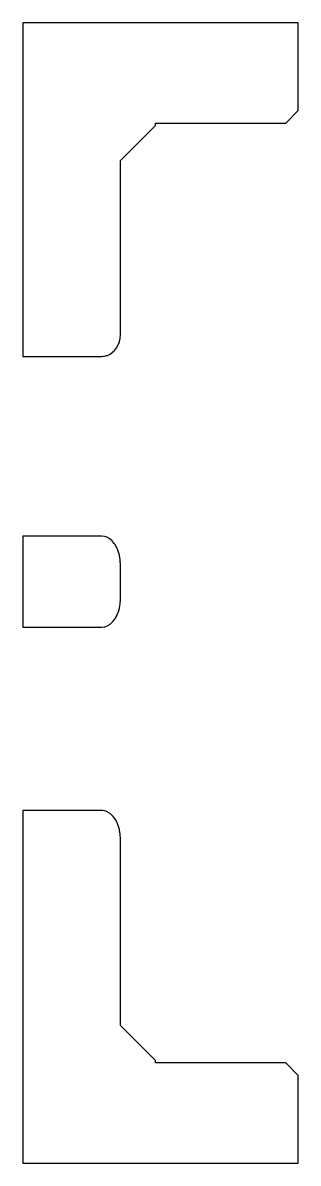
# Model space of a CAD drawing. Header units: metres. Extents: x 0 to 47.5, y 0 to 45.5.
# Drawn here: x 36.5 to 47.5, y 0 to 45.5 of the extents above.
import ezdxf

# ---------------------------------------------------------------- set-up
doc = ezdxf.new("R2010")
doc.units = ezdxf.units.M

msp = doc.modelspace()

# ---------------------------------------------------------------- linework, layer by layer
for p, q in [((47.5, 45.5), (36.5, 45.5)), ((36.5, 45.5), (36.5, 32.186)), ((47.5, 42), (47.5, 45.5)), ((47, 41.5), (47.5, 42)), ((41.8007, 41.4048), (41.8007, 41.5)), ((41.8007, 41.5), (47, 41.5)), ((40.3959, 40), (41.8007, 41.4048)), ((40.3959, 33.0233), (40.3959, 40)), ((40.3229, 32.6769), (40.3592, 32.772)), ((40.3592, 32.772), (40.3676, 32.8101)), ((40.3676, 32.8101), (40.3867, 32.8961)), ((40.3867, 32.8961), (40.3905, 32.9493)), ((40.3905, 32.9493), (40.3959, 33.0233)), ((39.9864, 32.2828), (40.0728, 32.3455)), ((40.0728, 32.3455), (40.0868, 32.3556)), ((40.0868, 32.3556), (40.1735, 32.4433)), ((40.1735, 32.4433), (40.1762, 32.4461)), ((40.1762, 32.4461), (40.1949, 32.472)), ((40.1949, 32.472), (40.2527, 32.5453)), ((40.2527, 32.5453), (40.2576, 32.5541)), ((40.2576, 32.5541), (40.3142, 32.6541)), ((40.3142, 32.6541), (40.3229, 32.6769)), ((36.5, 32.186), (39.6459, 32.186)), ((39.6459, 32.186), (39.726, 32.1935)), ((39.726, 32.1935), (39.7632, 32.197)), ((39.7632, 32.197), (39.845, 32.2202)), ((39.845, 32.2202), (39.8777, 32.2295)), ((39.8777, 32.2295), (39.9619, 32.2708)), ((39.9619, 32.2708), (39.9864, 32.2828)), ((39.6459, 25.0201), (36.5, 25.0201)), ((36.5, 25.0201), (36.5, 21.386)), ((39.7632, 25.0066), (39.6459, 25.0201)), ((39.8515, 24.9756), (39.7632, 25.0066)), ((39.8777, 24.9664), (39.8515, 24.9756)), ((39.9613, 24.9157), (39.8777, 24.9664)), ((39.9864, 24.9005), (39.9613, 24.9157)), ((40.0632, 24.8316), (39.9864, 24.9005)), ((40.0868, 24.8105), (40.0632, 24.8316)), ((40.1549, 24.7253), (40.0868, 24.8105)), ((40.1762, 24.6987), (40.1549, 24.7253)), ((40.2341, 24.5995), (40.1762, 24.6987)), ((40.2527, 24.5677), (40.2341, 24.5995)), ((40.2989, 24.4573), (40.2527, 24.5677)), ((40.3142, 24.4209), (40.2989, 24.4573)), ((40.3478, 24.3022), (40.3142, 24.4209)), ((40.3592, 24.2618), (40.3478, 24.3022)), ((40.3795, 24.1379), (40.3592, 24.2618)), ((40.3867, 24.0944), (40.3795, 24.1379)), ((40.3935, 23.9684), (40.3867, 24.0944)), ((40.3959, 23.9227), (40.3935, 23.9684)), ((40.3959, 22.4833), (40.3959, 23.9227)), ((40.3623, 22.1633), (40.3867, 22.3117)), ((40.3867, 22.3117), (40.3876, 22.3292)), ((40.3876, 22.3292), (40.3959, 22.4833)), ((40.2527, 21.8383), (40.2611, 21.8583)), ((40.2611, 21.8583), (40.3142, 21.9851)), ((40.3142, 21.9851), (40.3198, 22.0051)), ((40.3198, 22.0051), (40.3592, 22.1442)), ((40.3592, 22.1442), (40.3623, 22.1633)), ((36.5, 21.386), (39.6459, 21.386)), ((39.6459, 21.386), (39.7632, 21.3995)), ((39.7632, 21.3995), (39.7826, 21.4063)), ((39.7826, 21.4063), (39.8777, 21.4397)), ((39.8777, 21.4397), (39.8957, 21.4506)), ((39.8957, 21.4506), (39.9864, 21.5056)), ((39.9864, 21.5056), (40.0026, 21.5201)), ((40.0026, 21.5201), (40.0868, 21.5955)), ((40.0868, 21.5955), (40.1006, 21.6128)), ((40.1006, 21.6128), (40.1762, 21.7074)), ((40.1762, 21.7074), (40.1874, 21.7265)), ((40.1874, 21.7265), (40.2527, 21.8383)), ((39.6459, 14.0701), (36.5, 14.0701)), ((36.5, 14.0701), (36.5, 0)), ((39.6805, 14.0661), (39.6459, 14.0701)), ((39.7632, 14.0566), (39.6805, 14.0661)), ((39.7968, 14.0448), (39.7632, 14.0566)), ((39.8777, 14.0164), (39.7968, 14.0448)), ((39.9092, 13.9973), (39.8777, 14.0164)), ((39.9864, 13.9505), (39.9092, 13.9973)), ((40.0868, 13.8605), (39.9864, 13.9505)), ((40.1116, 13.8295), (40.0868, 13.8605)), ((40.1762, 13.7487), (40.1116, 13.8295)), ((40.1968, 13.7135), (40.1762, 13.7487)), ((40.2527, 13.6178), (40.1968, 13.7135)), ((40.2686, 13.5797), (40.2527, 13.6178)), ((40.3142, 13.4709), (40.2686, 13.5797)), ((40.3254, 13.4314), (40.3142, 13.4709)), ((40.3592, 13.3118), (40.3254, 13.4314)), ((40.3657, 13.2722), (40.3592, 13.3118)), ((40.3867, 13.1444), (40.3657, 13.2722)), ((40.3888, 13.1058), (40.3867, 13.1444)), ((40.3959, 12.9727), (40.3888, 13.1058)), ((40.3959, 5.5), (40.3959, 12.9727)), ((41.8007, 4.09521), (40.3959, 5.5)), ((41.8007, 4), (41.8007, 4.09521)), ((47, 4), (41.8007, 4)), ((47.5, 3.5), (47, 4)), ((47.5, 0), (47.5, 3.5)), ((36.5, 0), (47.5, 0))]:
    msp.add_line(p, q)

doc.saveas('drawing.dxf')
